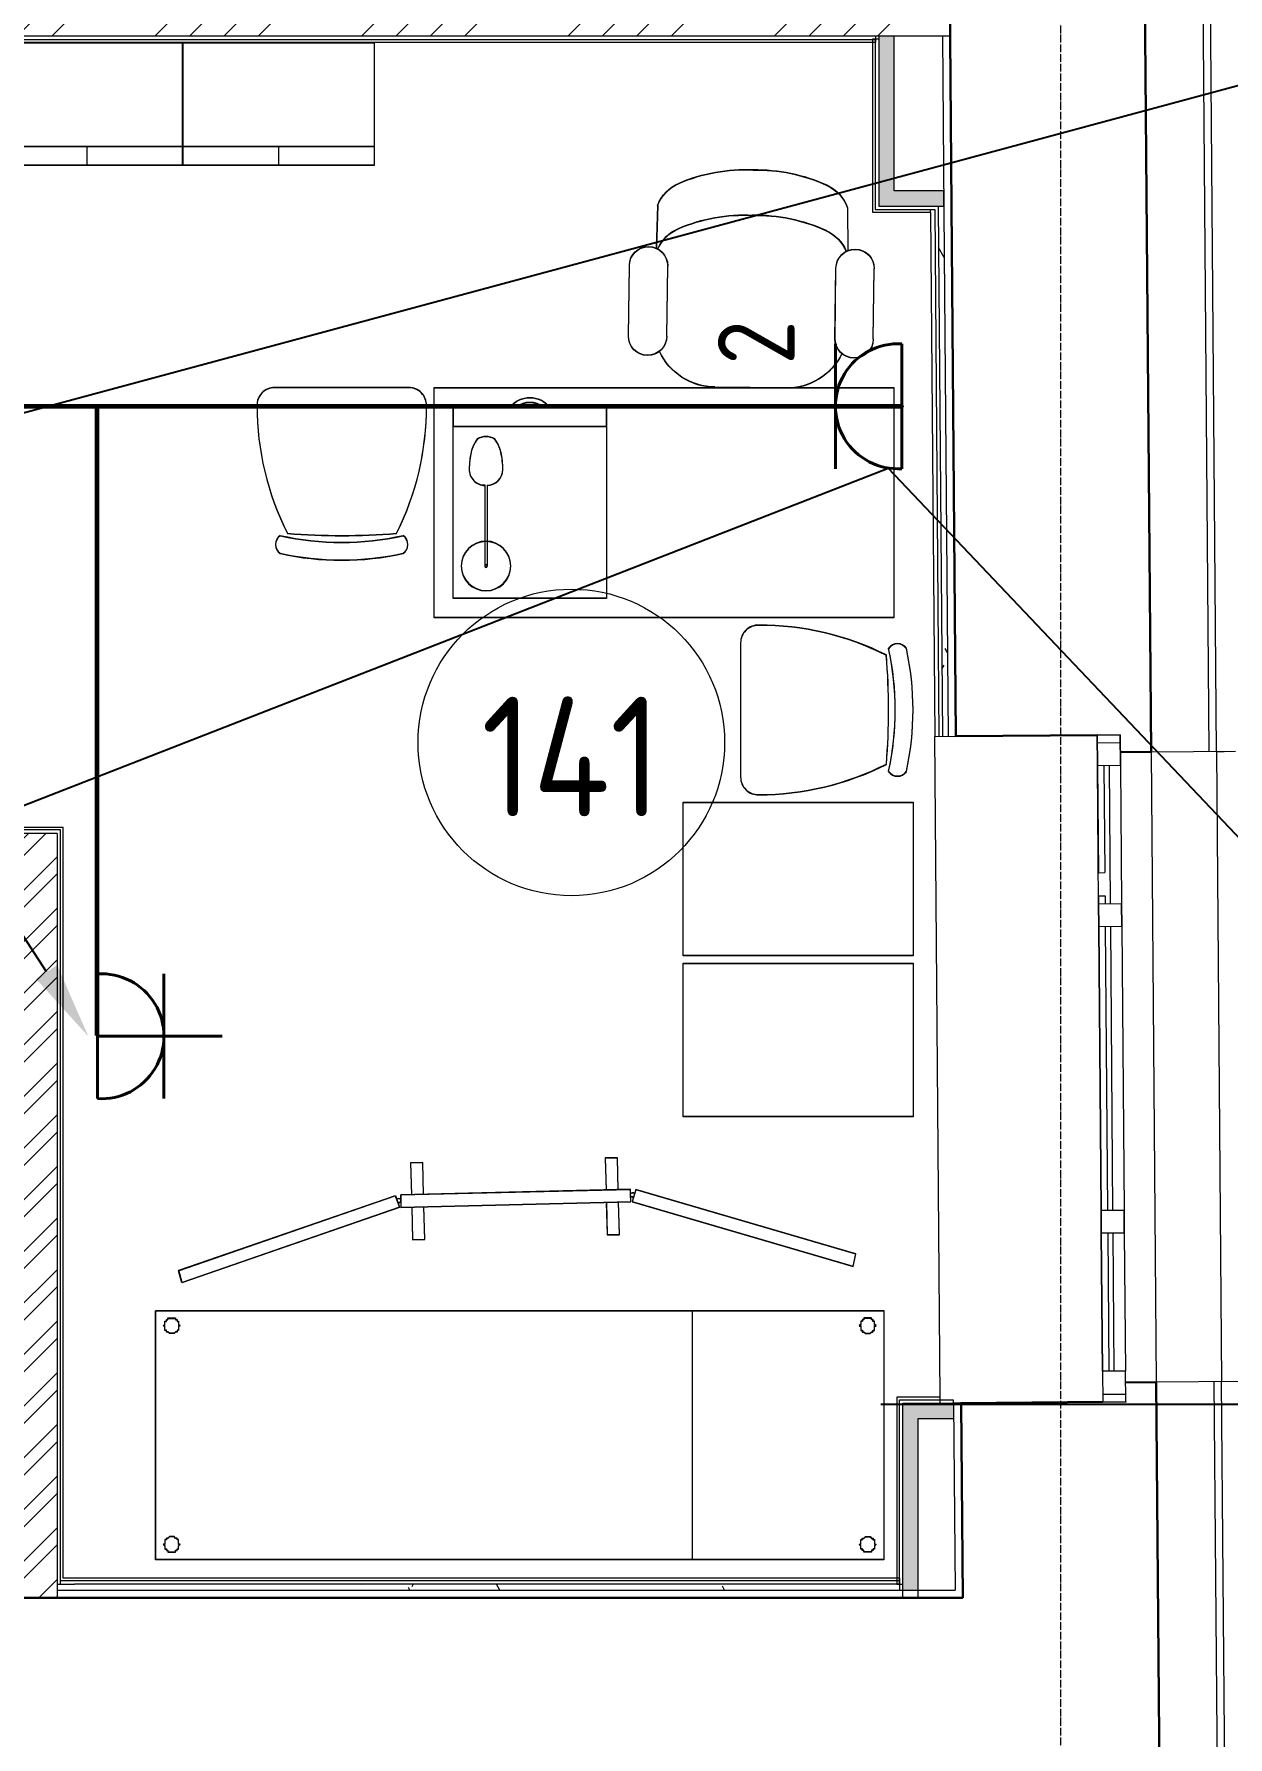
# Model space of a CAD drawing. Header units: millimetres. Extents: x -32 to 417638015, y -35 to 175284279.
# Drawn here: x 222365 to 225480, y 60264 to 64708 of the extents above; entities that cross this region are included whole.
import ezdxf
from ezdxf import colors
from ezdxf.entities.mleader import LeaderData, LeaderLine
from ezdxf.math import Vec2, Vec3

# ---------------------------------------------------------------- set-up
doc = ezdxf.new("R2010")
doc.units = ezdxf.units.MM
doc.linetypes.add('ADSK_Линия сетки', pattern=[25, 20, -2.5, 0, -2.5])
for name, color, linetype, lineweight in [('_ Окна', 7, 'Continuous', 9), ('_ЭМ_гофра', 5, 'Continuous', 60), ('_ЭМ_ТХобщее_слой', 7, 'Continuous', 30), ('Аннотация', 7, 'Continuous', 18), ('Окна', 7, 'Continuous', 9), ('Оси', 253, 'Continuous', 9), ('Перекрытие', 7, 'Continuous', 18), ('Стены внутренние', 7, 'Continuous', 18), ('Стены наружные', 7, 'Continuous', 18), ('Стены несущие', 7, 'Continuous', 30), ('Стены отделка', 7, 'Continuous', 30), ('Стены штриховка', 7, 'Continuous', 9), ('ТХ', 5, 'Continuous', 0), ('ШТРИХОВКА', 252, 'Continuous', 15), ('ЭМ', 5, 'Continuous', 40), ('ЭОМ_Кабель Быт. розеток', 5, 'Continuous', 30)]:
    doc.layers.add(name, color=color, linetype=linetype, lineweight=lineweight)
doc.layers.add('_ЭМ_Надписи', color=7, linetype='Continuous')
doc.layers.add('ЭОМ_Лотки рабочие', color=5, linetype='Continuous')
doc.layers.add('Линии', color=7, linetype='Continuous', lineweight=9, true_color=0x00a600)
doc.styles.add('GOST Common', font='GOST_Common.ttf', dxfattribs={"width": 0.9, "height": 350})
doc.styles.add('ЭОМ', font='isocpeur.ttf', dxfattribs={"width": 0.85, "height": 250})
pattern_1 = [(0, (557.2, 188.9), (406.4, 101.6), [33.528, -271.272, 33.528, -271.272, -1625.6]), (0, (557.2, 188.9), (406.4, 101.6), [-609.6, 33.528, -576.072, 33.528, -271.272, -711.2]), (0, (557.2, 188.9), (406.4, 101.6), [-1524, 33.528, -169.672, 33.528, -474.472]), (120, (709.6, 239.7), (-291.18818, 301.15272), [33.528, -271.272, 33.528, -271.272, -1625.6]), (120, (709.6, 239.7), (-291.18818, 301.15272), [-609.6, 33.528, -576.072, 33.528, -271.272, -711.2]), (120, (709.6, 239.7), (-291.18818, 301.15272), [-1524, 33.528, -169.672, 33.528, -474.472]), (240, (760.4, 442.9), (-115.21182, -402.75272), [33.528, -271.272, 33.528, -271.272, -1625.6]), (240, (760.4, 442.9), (-115.21182, -402.75272), [-609.6, 33.528, -576.072, 33.528, -271.272, -711.2]), (240, (760.4, 442.9), (-115.21182, -402.75272), [-1524, 33.528, -169.672, 33.528, -474.472])]

# ---------------------------------------------------------------- blocks, each defined once
blk = doc.blocks.new('LampDesk')
at = {"layer": 'ТХ', "color": 0, "lineweight": 9}
for p, q in [((210.5, 3.1), (0, 3.2)), ((211, -3.2), (0, -3.2))]:
    blk.add_line(p, q, dxfattribs=at)
at = {"layer": 'ТХ', "color": 0}
blk.add_lwpolyline([(210.5, 3.1, -0.404563), (251.3, 44, -0.049981), (297.2, 38.9, -0.093003), (331, 23.1, -0.293504), (331, -23.1, -0.093003), (297.2, -38.9, -0.044907), (253.4, -44, -0.197956), (222.7, -31.9, -0.216604), (211, -3.2, -0.750237)], format="xyb", dxfattribs=at)
for radius in [64.5, 3.16]:
    blk.add_circle((0, 0), radius, dxfattribs=at)
blk = doc.blocks.new('КОМП-КРЕСЛО11')
at = {"layer": 'ТХ', "color": 0, "linetype": 'Continuous'}
for p, q in [((-247.6, 19.6), (-248.3, -92.3)), ((248, 25.1), (251.2, -86.7)), ((223.5, -316.7), (221.5, -133)), ((323.5, -315.6), (321.5, -131.9)), ((-315.5, -322.7), (-317.6, -139)), ((-215.5, -321.6), (-217.6, -137.9)), ((5.5, -450), (-87, -451)), ((5.5, -450), (97.9, -449))]:
    blk.add_line(p, q, dxfattribs=at)
for centre, radius, start, end in [((-10.5, -321.2), 439.7, 88.6942, 114.5444), ((18.5, -320.8), 439.7, 66.7336, 92.5837), ((-150.8, -14.9), 102.8, 114.3067, 160.402), ((151.9, -11.6), 102.8, 20.8759, 66.9713), ((-9.1, -439.5), 439.7, 88.6942, 114.5444), ((19.8, -439.2), 439.7, 66.7336, 92.5837), ((-149.4, -133.3), 102.8, 114.3067, 157.5688), ((153.3, -129.9), 102.8, 23.7092, 66.9713), ((-267.6, -138.4), 50, 0.639, 180.639), ((271.5, -132.4), 50, 0.639, 180.639), ((-265.5, -322.1), 50, 180.639, 0.639), ((96.1, -287.4), 161.5, 270.639, 335.099), ((273.5, -316.1), 50, 180.639, 0.639), ((-88.8, -289.5), 161.5, 206.179, 270.639)]:
    blk.add_arc(centre, radius, start, end, dxfattribs=at)
blk = doc.blocks.new('Тумба мобильная')
at = {"layer": 'ТХ', "color": 0, "lineweight": 15, "ltscale": 15, "transparency": 33554687}
for p, q in [((500, 400), (0, 400)), ((0, 400), (0, 0)), ((448.2, 400), (448.2, 0)), ((0, 0), (500, 0))]:
    blk.add_line(p, q, dxfattribs=at)
at = {"layer": 'ТХ', "color": 0, "lineweight": 0, "transparency": 33554687}
blk.add_lwpolyline([(448.2, 400), (500, 400), (500, 0), (448.2, 0)], dxfattribs=at)
for radius, start, end in [(65.8, 308.8807, 51.1193), (53.8, 321.0576, 38.9424)]:
    blk.add_arc((458.2, 200), radius, start, end, dxfattribs=at)
blk = doc.blocks.new('Ширма медицинская')
at = {"layer": 'ТХ', "color": 0, "lineweight": 0, "transparency": 33554687}
for p, q in [((300.2, 1214.8), (118.6, 644.7)), ((149.7, 634.4), (332.1, 1206.8)), ((332.1, 1206.8), (300.2, 1214.8)), ((117.6, 30.8), (117.6, 630.8)), ((117.6, 630.8), (129.5, 630.8)), ((118.6, 644.7), (149.7, 634.4)), ((149.5, 630.8), (149.5, 30.8)), ((34.3, 94.6), (117.6, 94.6)), ((129.5, 30.8), (117.6, 30.8)), ((118.6, 16.9), (149.7, 27.3)), ((300.2, -553.1), (118.6, 16.9)), ((149.5, 30.8), (129.5, 30.8)), ((149.7, 27.3), (332.1, -545.2)), ((332.1, -545.2), (300.2, -553.1))]:
    blk.add_line(p, q, dxfattribs=at)
at = {"layer": 'ТХ', "color": 0, "transparency": 33554687}
blk.add_line((117.6, 630.8), (149.5, 630.8), dxfattribs=at)
at = {"layer": 'ТХ', "color": 0, "lineweight": 0, "transparency": 33554687}
for points in [[(34.3, 570.8), (34.3, 602.7)], [(34.3, 602.7), (117.6, 602.7)], [(149.5, 602.7), (234.3, 602.7)], [(234.3, 602.7), (234.3, 570.8)], [(117.6, 570.8), (34.3, 570.8)], [(234.3, 570.8), (149.5, 570.8)], [(34.3, 62.7), (34.3, 94.6)], [(149.5, 94.6), (234.3, 94.6)], [(234.3, 94.6), (234.3, 62.7)], [(117.6, 62.7), (34.3, 62.7)], [(234.3, 62.7), (149.5, 62.7)]]:
    blk.add_lwpolyline(points, dxfattribs=at)
for centre, start, end in [((131.8, 636.3), 122.3336, 247.5506), ((131.8, 636.3), 292.4494, 20.7965), ((131.8, 25.3), 112.4494, 237.6664), ((131.8, 25.3), 339.2035, 67.5506)]:
    blk.add_arc(centre, 5.98, start, end, dxfattribs=at)
blk = doc.blocks.new('ТХ 1 этаж.')
at = {"layer": 'ТХ', "color": 252, "true_color": 0x939598}
for p, q in [((59971.5, 11281.1), (60471.5, 11281.1)), ((60221.5, 11281.1), (60221.5, 11231.1)), ((60471.5, 11281.1), (60971.5, 11281.1)), ((60721.5, 11281.1), (60721.5, 11231.1)), ((60401.1, 7592.9), (60401.1, 8242.9))]:
    blk.add_line(p, q, dxfattribs=at)
at = {"layer": 'ТХ', "color": 252, "linetype": 'Continuous', "true_color": 0x939598}
for p, q in [((61061.7, 10651.1), (60711.6, 10651.1)), ((61927.7, 9985), (61927.7, 9634.9))]:
    blk.add_line(p, q, dxfattribs=at)
at = {"layer": 'ТХ', "color": 252, "ltscale": 15, "true_color": 0x939598, "transparency": 33554687}
for p, q in [((60401.1, 8242.9), (62301.1, 8242.9)), ((61801.1, 8242.9), (61801.1, 7592.9)), ((62301.1, 8242.9), (62301.1, 7592.9)), ((62301.1, 7592.9), (60401.1, 7592.9))]:
    blk.add_line(p, q, dxfattribs=at)
at = {"layer": 'ТХ', "color": 252, "true_color": 0x939598}
for points in [[(60471.5, 11231.1), (59971.5, 11231.1), (59971.5, 11551.1), (60471.5, 11551.1)], [(60971.5, 11231.1), (60471.5, 11231.1), (60471.5, 11551.1), (60971.5, 11551.1)], [(61127.7, 10651.1), (62327.7, 10651.1), (62327.7, 10051.1), (61127.7, 10051.1)], [(61777.7, 9568.9), (62377.7, 9568.9), (62377.7, 9168.9), (61777.7, 9168.9)], [(61777.7, 9148.9), (62377.7, 9148.9), (62377.7, 8748.9), (61777.7, 8748.9)]]:
    blk.add_lwpolyline(points, close=True, dxfattribs=at)
at = {"layer": 'ТХ', "color": 252, "true_color": 0x939598, "transparency": 33554687}
for points in [[(60421.1, 8203), (60425.1, 8207), (60425.1, 8211), (60425.1, 8215), (60429, 8215), (60429, 8218.9), (60433, 8218.9), (60433, 8222.9), (60437, 8222.9), (60441, 8222.9), (60445, 8222.9), (60449, 8222.9), (60452.9, 8222.9), (60452.9, 8218.9), (60456.9, 8218.9), (60456.9, 8215), (60460.9, 8215), (60460.9, 8211), (60460.9, 8207), (60464.9, 8203), (60460.9, 8203), (60460.9, 8199), (60460.9, 8195), (60460.9, 8191), (60456.9, 8191), (60456.9, 8187.1), (60452.9, 8187.1), (60449, 8183.1), (60445, 8183.1), (60441, 8183.1), (60437, 8183.1), (60433, 8187.1), (60429, 8187.1), (60429, 8191), (60425.1, 8191), (60425.1, 8195), (60425.1, 8199), (60425.1, 8203)], [(62281.2, 8203), (62277.2, 8207), (62277.2, 8211), (62277.2, 8215), (62273.2, 8215), (62273.2, 8218.9), (62269.3, 8218.9), (62269.3, 8222.9), (62265.3, 8222.9), (62261.3, 8222.9), (62257.3, 8222.9), (62253.3, 8222.9), (62249.3, 8222.9), (62249.3, 8218.9), (62245.3, 8218.9), (62245.3, 8215), (62241.4, 8215), (62241.4, 8211), (62241.4, 8207), (62237.4, 8203), (62241.4, 8203), (62241.4, 8199), (62241.4, 8195), (62241.4, 8191), (62245.3, 8191), (62245.3, 8187.1), (62249.3, 8187.1), (62253.3, 8183.1), (62257.3, 8183.1), (62261.3, 8183.1), (62265.3, 8183.1), (62269.3, 8187.1), (62273.2, 8187.1), (62273.2, 8191), (62277.2, 8191), (62277.2, 8195), (62277.2, 8199), (62277.2, 8203)], [(60421.1, 7632.7), (60425.1, 7628.7), (60425.1, 7624.7), (60425.1, 7620.7), (60429, 7620.7), (60429, 7616.8), (60433, 7616.8), (60433, 7612.8), (60437, 7612.8), (60441, 7612.8), (60445, 7612.8), (60449, 7612.8), (60452.9, 7612.8), (60452.9, 7616.8), (60456.9, 7616.8), (60456.9, 7620.7), (60460.9, 7620.7), (60460.9, 7624.7), (60460.9, 7628.7), (60464.9, 7632.7), (60460.9, 7632.7), (60460.9, 7636.7), (60460.9, 7640.7), (60460.9, 7644.7), (60456.9, 7644.7), (60456.9, 7648.6), (60452.9, 7648.6), (60449, 7652.6), (60445, 7652.6), (60441, 7652.6), (60437, 7652.6), (60433, 7648.6), (60429, 7648.6), (60429, 7644.7), (60425.1, 7644.7), (60425.1, 7640.7), (60425.1, 7636.7), (60425.1, 7632.7)], [(62281.2, 7632.7), (62277.2, 7628.7), (62277.2, 7624.7), (62277.2, 7620.7), (62273.2, 7620.7), (62273.2, 7616.8), (62269.3, 7616.8), (62269.3, 7612.8), (62265.3, 7612.8), (62261.3, 7612.8), (62257.3, 7612.8), (62253.3, 7612.8), (62249.3, 7612.8), (62249.3, 7616.8), (62245.3, 7616.8), (62245.3, 7620.7), (62241.4, 7620.7), (62241.4, 7624.7), (62241.4, 7628.7), (62237.4, 7632.7), (62241.4, 7632.7), (62241.4, 7636.7), (62241.4, 7640.7), (62241.4, 7644.7), (62245.3, 7644.7), (62245.3, 7648.6), (62249.3, 7648.6), (62253.3, 7652.6), (62257.3, 7652.6), (62261.3, 7652.6), (62265.3, 7652.6), (62269.3, 7648.6), (62273.2, 7648.6), (62273.2, 7644.7), (62277.2, 7644.7), (62277.2, 7640.7), (62277.2, 7636.7), (62277.2, 7632.7)]]:
    blk.add_lwpolyline(points, close=True, dxfattribs=at)
at = {"layer": 'ТХ', "color": 252, "linetype": 'Continuous', "true_color": 0x939598}
for centre, radius, start, end in [((60711, 10605.6), 45.4, 89.2519, 182.1866), ((61062.3, 10605.6), 45.4, 357.8135, 90.7479), ((61402.1, 10603.6), 736.5, 179.9766, 206.8789), ((60372.6, 10600.5), 735.2, 333.3531, 0.2677), ((60742, 10241.7), 28.1, 124.2901, 235.7096), ((60886.7, 10995), 747.5, 257.602, 282.3978), ((60886.7, 12026.9), 1761.9, 265.3938, 274.6546), ((61031.3, 10241.7), 28.1, 304.2915, 55.7083), ((60886.7, 10948.6), 747.5, 257.602, 282.3978), ((61973.2, 9985.6), 45.4, 87.8135, 180.7479), ((61978.3, 9295.9), 735.2, 63.3531, 90.2677), ((62337.1, 9954.6), 28.1, 34.2915, 145.7083), ((61583.8, 9810), 747.5, 347.602, 12.3978), ((61630.2, 9810), 747.5, 347.602, 12.3978), ((60551.9, 9810), 1761.9, 355.3938, 4.6546), ((61975.2, 10325.4), 736.5, 269.9766, 296.8789), ((62337.1, 9665.3), 28.1, 214.2901, 325.7096), ((61973.2, 9634.3), 45.4, 179.2519, 272.1866)]:
    blk.add_arc(centre, radius, start, end, dxfattribs=at)
at = {"layer": 'ТХ', "color": 252, "true_color": 0x939598, "xscale": -1, "rotation": 359.8892513168964}
blk.add_blockref('КОМП-КРЕСЛО11', (61959.1, 11101), dxfattribs=at)
at = {"layer": 'ТХ', "color": 252, "lineweight": 15, "true_color": 0x939598, "xscale": -1}
for name, p, rotation in [('Тумба мобильная', (61177.7, 10101.1), 270.0000000000011), ('Ширма медицинская', (61668.2, 8677), 91.39291799089979)]:
    blk.add_blockref(name, p, dxfattribs=dict(at, rotation=rotation))
at = {"layer": 'ТХ', "color": 252, "true_color": 0x939598, "transparency": 33554687, "xscale": -1, "rotation": 270.0009663633508}
blk.add_blockref('LampDesk', (61263.2, 10185.6), dxfattribs=at)
blk = doc.blocks.new('1 этаж')
at = {"layer": 'Стены внутренние'}
h = blk.add_hatch(dxfattribs=at)
h.set_pattern_fill('ANSI34', color=8, scale=20)
h.set_pattern_definition([(45, (-31496.66, 188.9), (-269.4077, 269.4077), []), (45, (-31406.86, 188.9), (-269.4077, 269.4077), []), (45, (-31317.06, 188.9), (-269.4077, 269.4077), []), (45, (-31227.26, 188.9), (-269.4077, 269.4077), [])])
h.paths.add_polyline_path([(50240.094, 13223.331), (49738.888, 13223.331), (49739.193, 13123.331), (50240.094, 13123.331)])
h.paths.add_polyline_path([(51270.094, 13223.331), (51270.094, 13123.331), (51490.094, 13123.331), (51490.094, 12263.331), (51590.094, 12263.331), (51590.094, 13107.431), (51590.094, 13123.331), (55618.053, 13123.331), (55617.244, 13223.331)])
for points in [[(55471.638, 12719.91), (55471.638, 13123.331), (55431.638, 13123.331), (55431.638, 12719.91)], [(55431.638, 12679.91), (55601.637, 12680.072), (55601.315, 12719.91), (55431.638, 12719.91), (55431.638, 12702.887)], [(55494.661, 9515.726), (55627.229, 9515.726), (55626.91, 9555.726), (55494.661, 9555.133)], [(55530.645, 9068.331), (55534.661, 9068.331), (55534.661, 9515.726), (55494.661, 9515.726), (55494.661, 9068.331)]]:
    blk.add_hatch(color=8, dxfattribs=at).paths.add_polyline_path(points)
at = {"layer": 'Стены внутренние', "lineweight": 9}
h = blk.add_hatch(dxfattribs=at)
h.set_pattern_fill('FP_12', color=8, style=0, pattern_type=2)
h.set_pattern_definition(pattern_1)
h.paths.add_polyline_path([(55597.83, 11296.024), (55612.828, 11296.307), (55601.638, 12679.91), (55586.638, 12679.91), (55597.829, 11296.146)])
h = blk.add_hatch(dxfattribs=at)
h.set_pattern_fill('FP_12', color=8, style=0, pattern_type=2)
h.set_pattern_definition(pattern_1)
h.paths.add_polyline_path([(55043.947, 9068.331), (55486.711, 9068.331), (55486.711, 9083.331), (53317.201, 9083.331), (53317.201, 9068.331), (53988.361, 9068.331)])
at = {"layer": 'Стены штриховка'}
h = blk.add_hatch(dxfattribs=at)
h.set_pattern_fill('ANSI32', color=8, scale=10)
h.set_pattern_definition([(45, (-31496.66, 188.9), (-67.35192, 67.35192), []), (45, (-31451.76, 188.9), (-67.35192, 67.35192), [])])
h.paths.add_polyline_path([(53287.201, 11042.681), (51590.094, 11042.681), (51296.882, 11042.681), (51296.882, 10922.681), (53151.301, 10922.681), (53167.201, 10922.681), (53167.201, 9048.331), (53287.201, 9048.331)])
h.paths.add_polyline_path([(50266.882, 11042.681), (49745.57, 11042.681), (49745.936, 10922.681), (50130.982, 10922.681), (50266.882, 10922.681)])
h.paths.add_polyline_path([(50250.982, 10922.681), (50130.982, 10922.681), (50130.982, 10557.681), (49747.05, 10557.681), (49747.416, 10437.681), (50250.982, 10437.681)])
at = {"layer": '_ Окна', "color": 8, "lineweight": 18}
for p, q in [((56002.097, 11299.294), (56062.096, 11299.779)), ((56002.744, 11219.297), (56002.097, 11299.294)), ((56062.096, 11299.779), (56062.743, 11219.782)), ((56062.743, 11219.782), (56002.744, 11219.297)), ((56005.656, 10859.308), (56065.654, 10859.794)), ((56006.141, 10799.31), (56005.656, 10859.308)), ((56065.654, 10859.794), (56066.139, 10799.796)), ((56066.139, 10799.796), (56006.141, 10799.31)), ((56012.126, 10059.335), (56072.124, 10059.82)), ((56012.611, 9999.337), (56012.126, 10059.335)), ((56072.124, 10059.82), (56072.609, 9999.822)), ((56072.609, 9999.822), (56012.611, 9999.337)), ((56075.521, 9639.834), (56015.523, 9639.348)), ((56015.523, 9639.348), (56016.17, 9559.351)), ((56076.168, 9559.836), (56075.521, 9639.834)), ((56016.17, 9559.351), (56076.168, 9559.836))]:
    blk.add_line(p, q, dxfattribs=at)
at = {"layer": '_ Окна', "color": 8}
for p, q in [((56002.259, 11279.295), (56062.257, 11279.78)), ((56032.744, 11219.539), (56035.655, 10859.551)), ((56036.14, 10799.553), (56042.125, 10059.577)), ((56042.61, 9999.579), (56045.522, 9639.591)), ((56016.008, 9579.35), (56076.006, 9579.836))]:
    blk.add_line(p, q, dxfattribs=at)
at = {"layer": 'Линии', "color": 8}
blk.add_circle((54629.54, 11280.105), 400, dxfattribs=at)
at = {"layer": 'Окна', "color": 8}
for p, q in [((56062.096, 11299.779), (56002.097, 11299.294)), ((56002.097, 11299.294), (56002.744, 11219.297)), ((56002.813, 11299.751), (56018.813, 11299.881)), ((56062.743, 11219.782), (56062.096, 11299.779)), ((56005.656, 10859.308), (56002.744, 11219.297)), ((56005.721, 10940.276), (56003.464, 11219.302)), ((56019.463, 11219.432), (56021.72, 10940.406)), ((56062.743, 11219.782), (56065.654, 10859.794)), ((56005.721, 10940.276), (56021.72, 10940.406)), ((56005.656, 10859.308), (56006.141, 10799.31)), ((56006.21, 10879.765), (56022.209, 10879.895)), ((56006.375, 10859.314), (56006.21, 10879.765)), ((56022.209, 10879.895), (56022.375, 10859.444)), ((56066.139, 10799.796), (56065.654, 10859.794)), ((56012.126, 10059.335), (56006.141, 10799.31)), ((56012.842, 10059.792), (56006.861, 10799.316)), ((56022.86, 10799.446), (56028.841, 10059.921)), ((56066.139, 10799.796), (56072.124, 10059.82)), ((56012.126, 10059.335), (56012.611, 9999.337)), ((56012.842, 10059.792), (56028.841, 10059.921)), ((56072.609, 9999.822), (56072.124, 10059.82)), ((56015.523, 9639.348), (56012.611, 9999.337)), ((56016.234, 9640.354), (56013.331, 9999.342)), ((56029.33, 9999.472), (56032.233, 9640.484)), ((56072.609, 9999.822), (56075.521, 9639.834)), ((56015.523, 9639.348), (56016.17, 9559.351)), ((56016.234, 9640.354), (56032.233, 9640.484)), ((56076.168, 9559.836), (56075.521, 9639.834)), ((56016.17, 9559.351), (56076.168, 9559.836))]:
    blk.add_line(p, q, dxfattribs=at)
at = {"layer": 'Оси', "color": 8, "linetype": 'ADSK_Линия сетки'}
blk.add_line((55906.766, -4162.595), (55906.766, 44411.9), dxfattribs=at)
at = {"layer": 'Перекрытие', "color": 8}
blk.add_line((55591.903, 9555.92), (55626.902, 9556.203), dxfattribs=at)
at = {"layer": 'Стены внутренние', "color": 8}
for p, q in [((55591.776, 9571.626), (55577.831, 11295.863)), ((56142.457, 11255.428), (56155.761, 9610.482)), ((56313.171, 11256.647), (56333.171, 11256.808)), ((55626.84, 9563.817), (55591.841, 9563.534)), ((55626.902, 9556.203), (55626.84, 9563.817))]:
    blk.add_line(p, q, dxfattribs=at)
at = {"layer": 'Стены наружные', "color": 8}
for p, q in [((56156.48, 9610.487), (56143.176, 11255.434)), ((56313.172, 11256.647), (56326.475, 9611.862))]:
    blk.add_line(p, q, dxfattribs=at)
at = {"layer": 'Стены несущие', "color": 8}
for p, q in [((56142.457, 11255.428), (56121.519, 13844.26)), ((55621.637, 12680.072), (55612.425, 13819.141)), ((55621.637, 12680.072), (55620.918, 12680.066)), ((55632.829, 11296.307), (55621.637, 12680.072)), ((55632.829, 11296.307), (56002.097, 11299.294)), ((56062.459, 11254.781), (56142.457, 11255.428)), ((56155.761, 9610.482), (56075.763, 9609.835)), ((56165.16, 8448.331), (56155.761, 9610.482)), ((56016.17, 9559.351), (55646.182, 9556.359)), ((55646.182, 9556.359), (55646.19, 9555.359)), ((55646.19, 9555.359), (55646.909, 9555.364)), ((55646.909, 9555.364), (55651.01, 9048.331)), ((56076.176, 9558.836), (56076.168, 9559.836)), ((55651.01, 9048.331), (49751.605, 9048.331))]:
    blk.add_line(p, q, dxfattribs=at)
at = {"layer": 'Стены отделка', "color": 8, "lineweight": 9}
for p, q in [((56122.238, 13844.265), (56143.176, 11255.434)), ((56313.171, 11256.808), (56292.233, 13845.64)), ((55618.053, 13123.331), (51590.094, 13123.331)), ((55431.638, 13115.381), (55415.738, 13115.381)), ((55415.738, 13115.381), (55415.738, 12664.01)), ((55423.688, 13107.431), (55423.688, 13123.331)), ((55431.638, 13123.331), (55431.638, 12679.91)), ((55471.638, 12719.91), (55471.638, 13123.331)), ((55598.052, 13123.331), (55602.648, 12555.076)), ((51590.094, 13107.431), (55423.688, 13107.431)), ((55601.638, 12719.91), (55471.638, 12719.91)), ((55601.638, 12679.91), (55601.638, 12719.91)), ((55431.638, 12679.91), (55601.638, 12679.91)), ((55415.738, 12664.01), (55566.766, 12664.01)), ((55566.766, 12664.01), (55577.831, 11295.863)), ((55577.831, 11295.863), (55632.829, 11296.307)), ((56143.176, 11255.434), (56363.169, 11257.213)), ((53287.201, 11042.681), (51590.094, 11042.681)), ((53303.101, 11058.581), (51605.994, 11058.581)), ((53287.201, 11042.681), (53287.201, 9048.331)), ((53303.101, 9099.231), (53303.101, 11058.581)), ((56376.473, 9612.267), (56156.48, 9610.487)), ((56156.48, 9610.487), (56165.879, 8448.331)), ((56337.098, 8298.331), (56326.475, 9611.862)), ((55591.776, 9571.626), (55478.761, 9571.626)), ((55478.761, 9571.626), (55478.761, 9083.781)), ((55494.661, 9555.726), (55627.938, 9555.726)), ((55494.661, 9048.331), (55494.661, 9555.726)), ((55591.905, 9555.726), (55591.776, 9571.626)), ((55646.182, 9556.359), (55626.902, 9556.203)), ((55626.902, 9556.203), (55630.848, 9068.331)), ((55627.938, 9515.726), (55627.938, 9555.726)), ((55646.909, 9555.364), (55646.901, 9556.364)), ((55534.661, 9048.331), (55534.661, 9515.726)), ((55534.661, 9515.726), (55627.938, 9515.726)), ((53287.201, 9083.331), (53333.101, 9083.331)), ((53287.201, 9068.331), (55630.848, 9068.331)), ((55486.711, 9099.231), (53303.101, 9099.231)), ((55478.761, 9083.781), (55494.661, 9083.781)), ((55486.711, 9068.331), (55486.711, 9099.231))]:
    blk.add_line(p, q, dxfattribs=at)
at = {"layer": 'Стены штриховка', "color": 8}
for p, q in [((56272.234, 13845.478), (56293.171, 11256.647)), ((51590.094, 13114.331), (55423.688, 13114.331)), ((55422.638, 13115.381), (55422.638, 12670.91)), ((55422.638, 12670.91), (55577.71, 12670.91)), ((55566.766, 12664.01), (55566.71, 12670.91)), ((55577.71, 12670.91), (55588.83, 11295.952)), ((55586.638, 12679.91), (55597.83, 11296.024)), ((55602.648, 12555.076), (55612.83, 11296.146)), ((53296.201, 11051.681), (51599.094, 11051.681)), ((53296.201, 9083.331), (53296.201, 11051.681)), ((56306.475, 9611.7), (56317.097, 8298.331)), ((55485.661, 9564.726), (55591.832, 9564.726)), ((55485.661, 9083.781), (55485.661, 9564.726)), ((55486.711, 9092.331), (53296.201, 9092.331)), ((55486.711, 9083.331), (53333.101, 9083.331))]:
    blk.add_line(p, q, dxfattribs=at)
at = {"layer": 'ЭОМ_Лотки рабочие'}
blk.add_blockref('ТХ 1 этаж.', (-6856.492, 1554.379), dxfattribs=at)
at = {"layer": 'Аннотация', "color": 8, "lineweight": 9, "insert": (54629.54, 11243.157), "char_height": 312.5, "width": 520.21112, "attachment_point": 5, "line_spacing_factor": 1.022766, "style": 'GOST Common'}
blk.add_mtext('141', dxfattribs=at)
blk = doc.blocks.new('_ЭМ_ТХ2_1этаж')
at = {"layer": 'ТХ', "color": 252, "true_color": 0x939598}
for p, q in [((171119.4, -57912.5), (171619.4, -57912.5)), ((171369.4, -57912.5), (171369.4, -57962.5)), ((171619.4, -57912.5), (172119.4, -57912.5)), ((171869.4, -57912.5), (171869.4, -57962.5)), ((171549, -61600.7), (171549, -60950.7))]:
    blk.add_line(p, q, dxfattribs=at)
at = {"layer": 'ТХ', "color": 252, "linetype": 'Continuous', "true_color": 0x939598}
for p, q in [((172209.6, -58542.5), (171859.5, -58542.5)), ((173075.6, -59208.5), (173075.6, -59558.6))]:
    blk.add_line(p, q, dxfattribs=at)
at = {"layer": 'ТХ', "color": 252, "ltscale": 15, "true_color": 0x939598, "transparency": 33554687}
for p, q in [((171549, -60950.7), (173449, -60950.7)), ((172949, -60950.7), (172949, -61600.7)), ((173449, -60950.7), (173449, -61600.7)), ((173449, -61600.7), (171549, -61600.7))]:
    blk.add_line(p, q, dxfattribs=at)
at = {"layer": 'ТХ', "color": 252, "true_color": 0x939598}
for points in [[(171619.4, -57962.5), (171119.4, -57962.5), (171119.4, -57642.5), (171619.4, -57642.5)], [(172119.4, -57962.5), (171619.4, -57962.5), (171619.4, -57642.5), (172119.4, -57642.5)], [(172275.6, -58542.5), (173475.6, -58542.5), (173475.6, -59142.5), (172275.6, -59142.5)], [(172925.6, -59624.6), (173525.6, -59624.6), (173525.6, -60024.6), (172925.6, -60024.6)], [(172925.6, -60044.6), (173525.6, -60044.6), (173525.6, -60444.6), (172925.6, -60444.6)]]:
    blk.add_lwpolyline(points, close=True, dxfattribs=at)
at = {"layer": 'ТХ', "color": 252, "true_color": 0x939598, "transparency": 33554687}
for points in [[(171569, -60990.5), (171572.9, -60986.5), (171572.9, -60982.5), (171572.9, -60978.6), (171576.9, -60978.6), (171576.9, -60974.6), (171580.9, -60974.6), (171580.9, -60970.6), (171584.9, -60970.6), (171588.9, -60970.6), (171592.9, -60970.6), (171596.9, -60970.6), (171600.8, -60970.6), (171600.8, -60974.6), (171604.8, -60974.6), (171604.8, -60978.6), (171608.8, -60978.6), (171608.8, -60982.5), (171608.8, -60986.5), (171612.8, -60990.5), (171608.8, -60990.5), (171608.8, -60994.5), (171608.8, -60998.5), (171608.8, -61002.5), (171604.8, -61002.5), (171604.8, -61006.5), (171600.8, -61006.5), (171596.9, -61010.4), (171592.9, -61010.4), (171588.9, -61010.4), (171584.9, -61010.4), (171580.9, -61006.5), (171576.9, -61006.5), (171576.9, -61002.5), (171572.9, -61002.5), (171572.9, -60998.5), (171572.9, -60994.5), (171572.9, -60990.5)], [(173429.1, -60990.5), (173425.1, -60986.5), (173425.1, -60982.5), (173425.1, -60978.6), (173421.1, -60978.6), (173421.1, -60974.6), (173417.1, -60974.6), (173417.1, -60970.6), (173413.2, -60970.6), (173409.2, -60970.6), (173405.2, -60970.6), (173401.2, -60970.6), (173397.2, -60970.6), (173397.2, -60974.6), (173393.2, -60974.6), (173393.2, -60978.6), (173389.2, -60978.6), (173389.2, -60982.5), (173389.2, -60986.5), (173385.3, -60990.5), (173389.2, -60990.5), (173389.2, -60994.5), (173389.2, -60998.5), (173389.2, -61002.5), (173393.2, -61002.5), (173393.2, -61006.5), (173397.2, -61006.5), (173401.2, -61010.4), (173405.2, -61010.4), (173409.2, -61010.4), (173413.2, -61010.4), (173417.1, -61006.5), (173421.1, -61006.5), (173421.1, -61002.5), (173425.1, -61002.5), (173425.1, -60998.5), (173425.1, -60994.5), (173425.1, -60990.5)], [(171569, -61560.8), (171572.9, -61564.8), (171572.9, -61568.8), (171572.9, -61572.8), (171576.9, -61572.8), (171576.9, -61576.7), (171580.9, -61576.7), (171580.9, -61580.7), (171584.9, -61580.7), (171588.9, -61580.7), (171592.9, -61580.7), (171596.9, -61580.7), (171600.8, -61580.7), (171600.8, -61576.7), (171604.8, -61576.7), (171604.8, -61572.8), (171608.8, -61572.8), (171608.8, -61568.8), (171608.8, -61564.8), (171612.8, -61560.8), (171608.8, -61560.8), (171608.8, -61556.8), (171608.8, -61552.8), (171608.8, -61548.8), (171604.8, -61548.8), (171604.8, -61544.9), (171600.8, -61544.9), (171596.9, -61540.9), (171592.9, -61540.9), (171588.9, -61540.9), (171584.9, -61540.9), (171580.9, -61544.9), (171576.9, -61544.9), (171576.9, -61548.8), (171572.9, -61548.8), (171572.9, -61552.8), (171572.9, -61556.8), (171572.9, -61560.8)], [(173429.1, -61560.8), (173425.1, -61564.8), (173425.1, -61568.8), (173425.1, -61572.8), (173421.1, -61572.8), (173421.1, -61576.7), (173417.1, -61576.7), (173417.1, -61580.7), (173413.2, -61580.7), (173409.2, -61580.7), (173405.2, -61580.7), (173401.2, -61580.7), (173397.2, -61580.7), (173397.2, -61576.7), (173393.2, -61576.7), (173393.2, -61572.8), (173389.2, -61572.8), (173389.2, -61568.8), (173389.2, -61564.8), (173385.3, -61560.8), (173389.2, -61560.8), (173389.2, -61556.8), (173389.2, -61552.8), (173389.2, -61548.8), (173393.2, -61548.8), (173393.2, -61544.9), (173397.2, -61544.9), (173401.2, -61540.9), (173405.2, -61540.9), (173409.2, -61540.9), (173413.2, -61540.9), (173417.1, -61544.9), (173421.1, -61544.9), (173421.1, -61548.8), (173425.1, -61548.8), (173425.1, -61552.8), (173425.1, -61556.8), (173425.1, -61560.8)]]:
    blk.add_lwpolyline(points, close=True, dxfattribs=at)
at = {"layer": 'ТХ', "color": 252, "linetype": 'Continuous', "true_color": 0x939598}
for centre, radius, start, end in [((171858.9, -58587.9), 45.4, 89.2519, 182.1866), ((172210.2, -58587.9), 45.4, 357.8135, 90.7479), ((172550, -58589.9), 736.5, 179.9766, 206.8789), ((171520.5, -58593), 735.2, 333.3531, 0.2677), ((171889.9, -58951.8), 28.1, 124.2901, 235.7096), ((172034.5, -58198.5), 747.5, 257.602, 282.3978), ((172034.5, -57166.6), 1761.9, 265.3938, 274.6546), ((172179.2, -58951.8), 28.1, 304.2915, 55.7083), ((172034.5, -58244.9), 747.5, 257.602, 282.3978), ((173121, -59207.9), 45.4, 87.8135, 180.7479), ((173126.2, -59897.6), 735.2, 63.3531, 90.2677), ((173485, -59238.9), 28.1, 34.2915, 145.7083), ((172731.7, -59383.6), 747.5, 347.602, 12.3978), ((172778.1, -59383.6), 747.5, 347.602, 12.3978), ((171699.8, -59383.5), 1761.9, 355.3938, 4.6546), ((173123.1, -58868.1), 736.5, 269.9766, 296.8789), ((173121, -59559.2), 45.4, 179.2519, 272.1866), ((173485, -59528.2), 28.1, 214.2901, 325.7096)]:
    blk.add_arc(centre, radius, start, end, dxfattribs=at)
at = {"layer": 'ТХ', "color": 252, "true_color": 0x939598, "xscale": -1, "rotation": 359.8892513168964}
blk.add_blockref('КОМП-КРЕСЛО11', (173107, -58092.5), dxfattribs=at)
at = {"layer": 'ТХ', "color": 252, "lineweight": 15, "true_color": 0x939598, "xscale": -1}
for name, p, rotation in [('Тумба мобильная', (172325.6, -59092.5), 270.0000000000011), ('Ширма медицинская', (172816.1, -60516.5), 91.39291799089979)]:
    blk.add_blockref(name, p, dxfattribs=dict(at, rotation=rotation))
at = {"layer": 'ТХ', "color": 252, "true_color": 0x939598, "transparency": 33554687, "xscale": -1, "rotation": 270.0009663633508}
blk.add_blockref('LampDesk', (172411.1, -59007.9), dxfattribs=at)
blk = doc.blocks.new('1м розетка IP20')
at = {"layer": 'ЭМ', "color": 5}
for p, q in [((-10.5, 162.7), (-10.5, -162.7)), ((163.1, 162.7), (163.1, -162.7)), ((-10.5, 0), (315.5, 0))]:
    blk.add_line(p, q, dxfattribs=at)
blk.add_arc((0, 0), 163.1, 266.3196, 93.6804, dxfattribs=at)
blk = doc.blocks.new('2м розетка IP20')
at = {"layer": 'ЭМ', "color": 5}
for p, q in [((-494124.5, -357092.4), (-494124.5, -356766.5)), ((-494287.3, -356918.9), (-493961.8, -356918.9)), ((-494287.3, -357092.4), (-493961.8, -357092.4))]:
    blk.add_line(p, q, dxfattribs=at)
blk.add_arc((-494124.5, -357082), 163.1, 356.3196, 183.6804, dxfattribs=at)
at = {"layer": 'ЭОМ_Кабель Быт. розеток', "color": 7, "insert": (-494016.1, -356612.2), "char_height": 200, "attachment_point": 1, "style": 'ЭОМ'}
blk.add_mtext_dynamic_manual_height_columns('2', width=91.256, gutter_width=1250, heights=[0], dxfattribs=at)

msp = doc.modelspace()

# ---------------------------------------------------------------- linework, layer by layer
at = {"layer": '_ЭМ_гофра', "linetype": 'ByBlock'}
for points in [[(220798.3, 63736.6), (224629.6, 63736.6), (224629.6, 63736.6)], [(222529.6, 62094.8), (222529.6, 63736.6)]]:
    msp.add_lwpolyline(points, dxfattribs=at)

# ---------------------------------------------------------------- block references
at = {"layer": '_ЭМ_ТХобщее_слой', "lineweight": 50}
msp.add_blockref('_ЭМ_ТХ2_1этаж', (51133.1, 122328.2), dxfattribs=at)
at = {"layer": 'ШТРИХОВКА'}
msp.add_blockref('1 этаж', (169137.4, 51579.3), dxfattribs=at)
at = {"layer": 'ЭМ'}
msp.add_blockref('1м розетка IP20', (222540.5, 62092.7, -64.3), dxfattribs=at)
at = {"layer": 'ЭОМ_Кабель Быт. розеток', "rotation": 90}
msp.add_blockref('2м розетка IP20', (-132462.8, 557861.1), dxfattribs=at)

# ---------------------------------------------------------------- leaders
at = {"layer": '_ЭМ_Надписи', "color": 7, "ltscale": 5}
ml = msp.add_multileader_mtext('Standard', dxfattribs=at)
ml.set_content('{\\fGOST Common|b0|i0|c204|p34;\\W0.9;\\C256;1ЩРС-2\\fISOCPEUR|b0|i0|c204|p34;\\W0.85; Гр.15\\PХолодильник\\P\\fGOST Common|b0|i0|c0|p34;\\W0.9;h=\\fGOST Common|b0|i0|c204|p34;0\\fGOST Common|b0|i0|c0|p34;.\\fGOST Common|b0|i0|c204|p34;3м}', color=1, style='ЭОМ')
ml.set_leader_properties()
ml.build(insert=Vec2(0, 0))
ml.multileader.update_dxf_attribs({"text_left_attachment_type": 6, "text_right_attachment_type": 6, "dogleg_length": 0, "arrow_head_size": 200})
ctx = ml.context
ctx.base_point, ctx.char_height, ctx.arrow_head_size, ctx.landing_gap_size, ctx.plane_origin = Vec3(227173.2, 66830.7, -64.3), 250, 200, 0, Vec3(206640.9, 77096, -64.3)
ctx.left_attachment, ctx.right_attachment = 6, 6
notes = []
notes.append((ctx, [(0, (1, 1, 0), (227173.2, 66830.7, -64.3), (1, 0), 0, [(0, [(221945.2, 64676.1, -64.3)], 0, [])])]))
ctx.mtext.insert, ctx.mtext.width, ctx.mtext.defined_height, ctx.mtext.flow_direction = Vec3(227173.2, 67130.7, -64.3), 2073.809, 545.6, 5
ml = msp.add_multileader_mtext('Standard', dxfattribs=at)
ml.set_content('{\\fGOST Common|b0|i0|c204|p34;\\W0.9;\\C256;1ЩРС-2\\fISOCPEUR|b0|i0|c204|p34;\\W0.85; Гр.20\\P\\fGOST Common|b0|i0|c204|p34;\\W0.9;Облучатель \\fGOST Common|b0|i0|c0|p34;h=\\fGOST Common|b0|i0|c204|p34;2\\fGOST Common|b0|i0|c0|p34;.\\fGOST Common|b0|i0|c204|p34;2м}', color=1, style='ЭОМ')
ml.set_leader_properties()
ml.build(insert=Vec2(0, 0))
ml.multileader.update_dxf_attribs({"text_left_attachment_type": 6, "text_right_attachment_type": 6, "dogleg_length": 0, "arrow_head_size": 200})
ctx = ml.context
ctx.base_point, ctx.char_height, ctx.arrow_head_size, ctx.landing_gap_size, ctx.plane_origin = Vec3(227552.1, 65125.8, -64.3), 250, 200, 0, Vec3(202375.8, 72450.5, -64.3)
ctx.left_attachment, ctx.right_attachment = 6, 6
notes.append((ctx, [(0, (1, 1, 0), (227552.1, 65125.8, -64.3), (1, 0), 0, [(0, [(220865, 63323, -64.3)], 0, [])])]))
ctx.mtext.insert, ctx.mtext.width, ctx.mtext.defined_height, ctx.mtext.flow_direction = Vec3(227552.1, 65425.8, -64.3), 2073.809, 545.6, 5
ml = msp.add_multileader_mtext('Standard', dxfattribs=at)
ml.set_content('{\\fGOST Common|b0|i0|c204|p34;\\W0.9;\\C256;1ЩРС-2\\fISOCPEUR|b0|i0|c204|p34;\\W0.85; Гр.14\\P\\pxql;Ноутбук, резерв\\P\\fGOST Common|b0|i0|c0|p34;\\W0.9;h=\\fGOST Common|b0|i0|c204|p34;0,3м}', color=1, style='ЭОМ')
ml.set_leader_properties()
ml.build(insert=Vec2(0, 0))
ml.multileader.update_dxf_attribs({"text_left_attachment_type": 6, "text_right_attachment_type": 6, "dogleg_length": 0, "arrow_head_size": 200})
ctx = ml.context
ctx.base_point, ctx.char_height, ctx.arrow_head_size, ctx.landing_gap_size, ctx.plane_origin = Vec3(226911.4, 61131.6, -64.3), 250, 200, 0, Vec3(198280.3, 75864.2, -64.3)
ctx.left_attachment, ctx.right_attachment = 6, 6
notes.append((ctx, [(0, (1, 1, 0), (226911.4, 61131.6, -64.3), (1, 0), 0, [(1, [(222506.2, 62092.7, -64.3), (222160.2, 62626, -64.3), (224594.1, 63575.4, -64.3)], 0, [])])]))
ctx.mtext.insert, ctx.mtext.width, ctx.mtext.defined_height, ctx.mtext.flow_direction = Vec3(226911.4, 61431.6, -64.3), 3041.431, 545.6, 5
ml = msp.add_multileader_mtext('Standard', dxfattribs=at)
ml.set_content('{\\fGOST Common|b0|i0|c204|p34;\\W0.9;\\C256;1ЩРС-2\\fISOCPEUR|b0|i0|c204|p34;\\W0.85; Гр.18\\PВодонагреватель\\P\\fGOST Common|b0|i0|c0|p34;\\W0.9;h=\\fGOST Common|b0|i0|c204|p34;1\\fGOST Common|b0|i0|c0|p34;.\\fGOST Common|b0|i0|c204|p34;9м}', color=1, style='ЭОМ')
ml.set_leader_properties()
ml.build(insert=Vec2(0, 0))
ml.multileader.update_dxf_attribs({"text_left_attachment_type": 6, "text_right_attachment_type": 6, "dogleg_length": 0, "arrow_head_size": 200})
ctx = ml.context
ctx.base_point, ctx.char_height, ctx.arrow_head_size, ctx.landing_gap_size, ctx.plane_origin = Vec3(221338.8, 59233.1, -64.3), 250, 200, 0, Vec3(200547.3, 71647.8, -64.3)
ctx.left_attachment, ctx.right_attachment = 6, 6
notes.append((ctx, [(0, (1, 1, 0), (221338.8, 59233.1, -64.3), (1, 0), 0, [(0, [(219134.3, 60720.5, -64.3)], 0, [])])]))
ctx.mtext.insert, ctx.mtext.width, ctx.mtext.defined_height, ctx.mtext.flow_direction = Vec3(221338.8, 59533.1, -64.3), 2073.809, 545.6, 5
for ctx, leaders in notes:
    for number, flags, end, landing, length, lines in leaders:
        leader = LeaderData()
        leader.index, (leader.has_last_leader_line, leader.has_dogleg_vector, leader.attachment_direction) = number, flags
        leader.last_leader_point, leader.dogleg_vector, leader.dogleg_length = Vec3(end), Vec3(landing), length
        for number, points, colour, breaks in lines:
            line = LeaderLine()
            line.index, line.vertices, line.color, line.breaks = number, Vec3.list(points), colors.encode_raw_color(colour), breaks
            leader.lines.append(line)
        ctx.leaders.append(leader)

doc.saveas('drawing.dxf')
